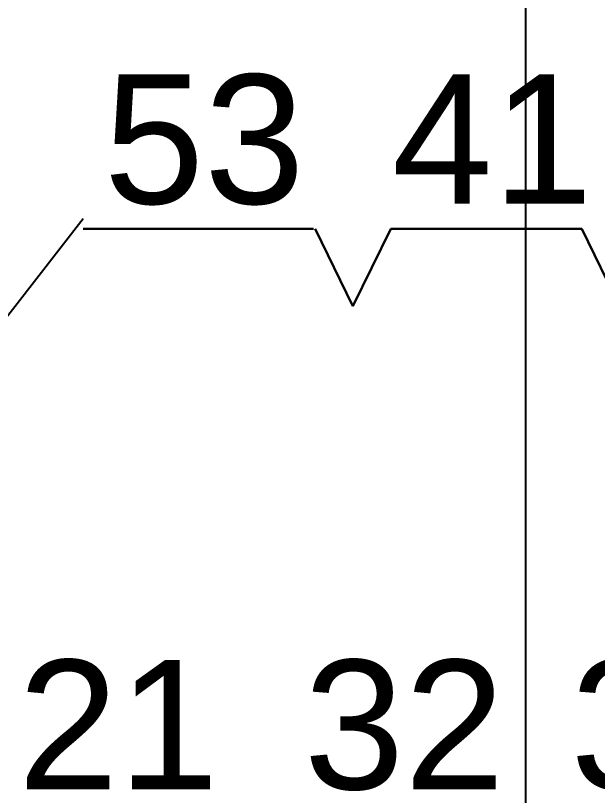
# Model space of a CAD drawing. Extents: x 3 to 592, y 5 to 207.
# Drawn here: x 561.9 to 574.37, y 65.46 to 82.18 of the extents above; entities that cross this region are included whole.
import ezdxf

# ---------------------------------------------------------------- set-up
doc = ezdxf.new("R2010")
doc.units = 0
doc.layers.get('0').update_dxf_attribs({"linetype": 'CONTINUOUS'})
picture_1 = doc.add_image_def('image5.jpg', size_in_pixel=(760, 1236))

msp = doc.modelspace()

# ---------------------------------------------------------------- linework, layer by layer
at = {"color": 7}
for points in [[(563.347293, 77.822778), (559.89007, 73.377778)], [(563.347293, 77.611111), (568.286181, 77.611111)], [(568.286181, 77.611111), (563.347293, 77.611111)], [(563.347293, 77.611111), (568.286181, 77.611111)], [(568.286181, 77.611111), (563.347293, 77.611111)], [(563.347293, 77.611111), (568.286181, 77.611111)], [(568.286181, 77.611111), (563.347293, 77.611111)], [(569.132848, 75.953056), (568.321459, 77.611111)], [(568.321459, 77.611111), (569.132848, 75.953056)], [(569.944237, 77.611111), (569.132848, 75.953056)], [(569.132848, 75.953056), (569.944237, 77.611111)], [(569.944237, 77.611111), (574.036459, 77.611111)], [(574.036459, 77.611111), (569.944237, 77.611111)], [(574.847848, 75.953056), (574.036459, 77.611111)], [(574.036459, 77.611111), (574.847848, 75.953056)]]:
    msp.add_lwpolyline(points, dxfattribs=at)

# ---------------------------------------------------------------- texts
at = {"color": 7, "char_height": 2.772729, "attachment_point": 1}
for s, insert in [('{\\fArialUnicodeMS|b0|i0|c0;53}', (563.790315, 80.91826)), ('{\\fArialUnicodeMS|b0|i0|c0;41}', (569.968611, 80.91826)), ('{\\fArialUnicodeMS|b0|i0|c0;21}', (561.949445, 68.366158)), ('{\\fArialUnicodeMS|b0|i0|c0;32}', (568.078873, 68.366158)), ('{\\fArialUnicodeMS|b0|i0|c0;33}', (573.792891, 68.366158))]:
    msp.add_mtext(s, dxfattribs=dict(at, insert=insert))

# ---------------------------------------------------------------- pictures from other files: only their frames are drawn
image = msp.add_image(picture_1, insert=(462.612373, 26.904439), size_in_units=(110.2152, 179.750244))
image.dxf.flags = 7

doc.saveas('drawing.dxf')
